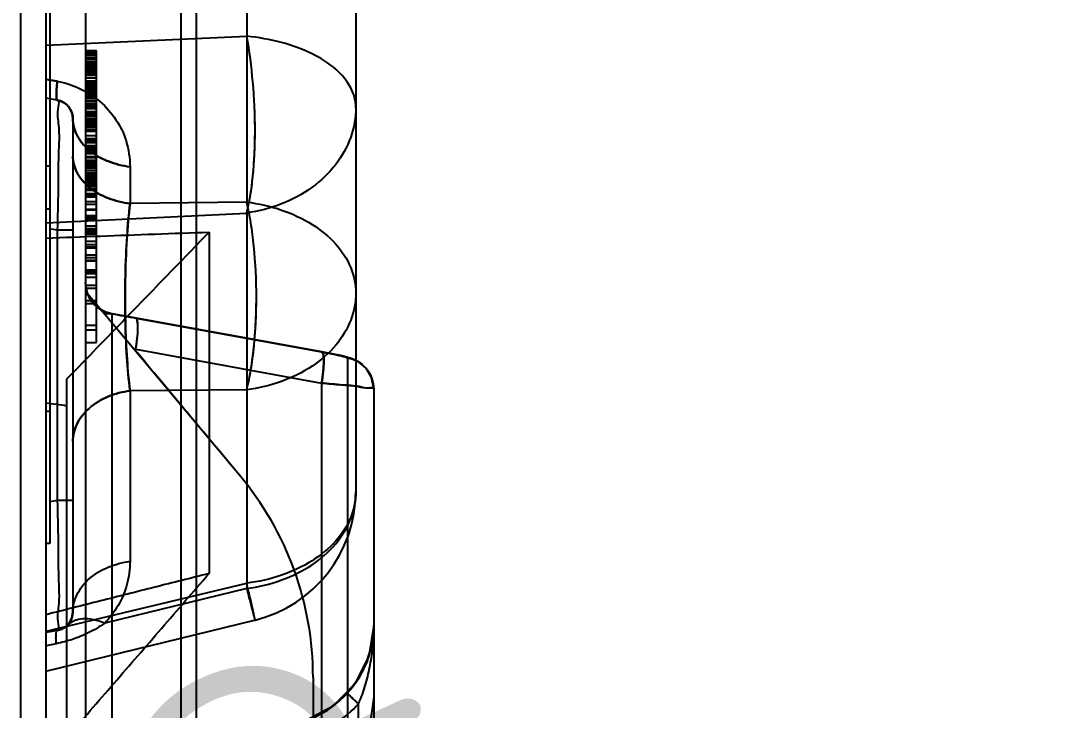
# Model space of a CAD drawing. Header units: millimetres. Extents: x 2588 to 3182, y 1243 to 1719.
# Drawn here: x 3063.8 to 3097.02, y 1567.45 to 1589.36 of the extents above; entities that cross this region are included whole.
import ezdxf

# ---------------------------------------------------------------- set-up
doc = ezdxf.new("R2010")
doc.units = ezdxf.units.MM
doc.styles.get("Standard").update_dxf_attribs({"font": 'arial.ttf'})
doc.dimstyles.get("Standard").update_dxf_attribs({"dimtxt": 0.18, "dimasz": 0.18, "dimexe": 0.18, "dimexo": 0.0625, "dimgap": 0.09, "dimtad": 0, "dimtih": 1, "dimtoh": 1, "dimzin": 0, "dimdsep": 46, "dimtxsty": 'Standard', "dimcen": 0.09, "dimadec": 0, "dimazin": 0, "dimtfac": 1, "dimtofl": 0, "dimtmove": 0, "dimatfit": 3, "dimfxl": 0, "dimtolj": 1, "dimtzin": 0, "dimarcsym": 0})

# ---------------------------------------------------------------- blocks, each defined once
blk = doc.blocks.new('*D48')
at = {"color": 4, "lineweight": -2, "transparency": 16777216}
for p, q in [((3063.796, 1492.05), (3063.796, 1666.695)), ((3071.796, 1666.695), (3087.793, 1666.695)), ((3133.795, 1666.695), (3114.696, 1666.695)), ((3141.795, 1501.767), (3141.795, 1666.695))]:
    blk.add_line(p, q, dxfattribs=at)
at = {"color": 4, "transparency": 16777216}
for points in [[(3071.796, 1668.028), (3071.796, 1665.362), (3063.796, 1666.695)], [(3133.795, 1668.028), (3133.795, 1665.362), (3141.795, 1666.695)]]:
    blk.add_solid(points, dxfattribs=at)
at = {"layer": 'Defpoints', "color": 0, "transparency": 16777216}
for p in [(3063.796, 1666.695), (3141.795, 1501.767), (3063.796, 1492.05)]:
    blk.add_point(p, dxfattribs=at)
at = {"color": 6, "transparency": 16777216, "insert": (3101.245, 1666.695), "char_height": 8, "attachment_point": 5}
blk.add_mtext('\\A1;78.00', dxfattribs=at)
blk = doc.blocks.new('*D50')
at = {"color": 4, "lineweight": -2, "transparency": 16777216}
blk.add_line((3095.031, 1556.133), (3102.537, 1553.364), dxfattribs=at)
at = {"color": 4, "transparency": 16777216}
blk.add_solid([(3102.998, 1554.615), (3102.075, 1552.113), (3110.042, 1550.596)], dxfattribs=at)
at = {"layer": 'Defpoints', "color": 0, "transparency": 16777216}
for p in [(3110.042, 1550.596), (3117.548, 1547.827)]:
    blk.add_point(p, dxfattribs=at)
at = {"color": 6, "transparency": 16777216, "insert": (3081.213, 1561.23), "char_height": 8, "attachment_point": 5, "rotation": 339.7526}
blk.add_mtext('\\A1;∅8.00', dxfattribs=at)

msp = doc.modelspace()

# ---------------------------------------------------------------- linework, layer by layer
at = {"color": 6, "linetype": 'Continuous'}
for p, q in [((3064.6, 1329.21), (3064.6, 1649.21)), ((3070.979, 1597.839), (3070.979, 1583.599)), ((3068.893, 1520.113), (3068.893, 1596.347)), ((3069.367, 1595.848), (3069.367, 1520.241)), ((3064.72, 1595.374), (3064.72, 1572.741)), ((3065.855, 1594.741), (3065.855, 1415.981)), ((3074.45, 1594.482), (3074.45, 1574.39)), ((3064.6, 1588.585), (3070.979, 1588.87)), ((3065.855, 1588.412), (3066.205, 1588.412)), ((3065.855, 1588.387), (3066.205, 1588.387)), ((3065.855, 1588.36), (3066.205, 1588.36)), ((3065.855, 1588.305), (3066.205, 1588.305)), ((3065.855, 1588.275), (3066.205, 1588.275)), ((3066.205, 1579.135), (3066.205, 1588.412)), ((3065.855, 1588.203), (3066.205, 1588.203)), ((3065.855, 1588.181), (3066.205, 1588.181)), ((3066.205, 1588.154), (3065.855, 1588.154)), ((3065.855, 1588.133), (3066.205, 1588.133)), ((3065.855, 1588.062), (3066.205, 1588.062)), ((3065.855, 1588.023), (3066.205, 1588.023)), ((3065.855, 1587.957), (3066.205, 1587.957)), ((3065.855, 1587.93), (3066.205, 1587.93)), ((3065.855, 1587.902), (3066.205, 1587.902)), ((3065.855, 1587.884), (3066.205, 1587.884)), ((3066.205, 1587.851), (3065.855, 1587.851)), ((3065.855, 1587.821), (3066.205, 1587.821)), ((3065.855, 1587.779), (3066.205, 1587.779)), ((3065.855, 1587.759), (3066.205, 1587.759)), ((3065.855, 1587.737), (3066.205, 1587.737)), ((3065.855, 1587.719), (3066.205, 1587.719)), ((3065.855, 1587.684), (3066.205, 1587.684)), ((3065.855, 1587.666), (3066.205, 1587.666)), ((3065.855, 1587.639), (3066.205, 1587.639)), ((3065.855, 1587.562), (3066.205, 1587.562)), ((3064.954, 1587.437), (3064.6, 1587.499)), ((3064.6, 1587.499), (3064.954, 1587.437)), ((3066.205, 1587.536), (3065.855, 1587.536)), ((3065.855, 1587.454), (3066.205, 1587.454)), ((3066.205, 1587.417), (3065.855, 1587.417)), ((3065.855, 1587.379), (3066.205, 1587.379)), ((3065.855, 1587.342), (3066.205, 1587.342)), ((3065.855, 1587.316), (3066.205, 1587.316)), ((3066.205, 1587.288), (3065.855, 1587.288)), ((3066.205, 1587.269), (3065.855, 1587.269)), ((3065.855, 1587.243), (3066.205, 1587.243)), ((3064.954, 1586.84), (3064.6, 1586.902)), ((3065.855, 1587.198), (3066.205, 1587.198)), ((3065.855, 1587.149), (3066.205, 1587.149)), ((3066.205, 1587.078), (3065.855, 1587.078)), ((3065.855, 1587.043), (3066.205, 1587.043)), ((3066.205, 1587.014), (3065.855, 1587.014)), ((3065.855, 1586.99), (3066.205, 1586.99)), ((3065.855, 1586.944), (3066.205, 1586.944)), ((3065.855, 1586.904), (3066.205, 1586.904)), ((3065.855, 1586.824), (3066.205, 1586.824)), ((3065.855, 1586.792), (3066.205, 1586.792)), ((3065.855, 1586.717), (3066.205, 1586.717)), ((3065.855, 1586.697), (3066.205, 1586.697)), ((3065.855, 1586.644), (3066.205, 1586.644)), ((3065.855, 1586.595), (3066.205, 1586.595)), ((3065.855, 1586.572), (3066.205, 1586.572)), ((3065.45, 1586.249), (3065.45, 1570.568)), ((3065.855, 1586.481), (3066.205, 1586.481)), ((3065.855, 1586.437), (3066.205, 1586.437)), ((3065.855, 1586.419), (3066.205, 1586.419)), ((3065.855, 1586.391), (3066.205, 1586.391)), ((3065.855, 1586.339), (3066.205, 1586.339)), ((3065.855, 1586.271), (3066.205, 1586.271)), ((3065.855, 1586.225), (3066.205, 1586.225)), ((3065.855, 1586.155), (3066.205, 1586.155)), ((3065.855, 1586.127), (3066.205, 1586.127)), ((3065.855, 1586.105), (3066.205, 1586.105)), ((3065.855, 1586.084), (3066.205, 1586.084)), ((3065.855, 1586.039), (3066.205, 1586.039)), ((3065.855, 1586.014), (3066.205, 1586.014)), ((3066.205, 1585.984), (3065.855, 1585.984)), ((3065.855, 1585.913), (3066.205, 1585.913)), ((3065.855, 1585.879), (3066.205, 1585.879)), ((3065.855, 1585.854), (3066.205, 1585.854)), ((3065.855, 1585.713), (3066.205, 1585.713)), ((3065.855, 1585.624), (3066.205, 1585.624)), ((3065.855, 1585.569), (3066.205, 1585.569)), ((3065.855, 1585.549), (3066.205, 1585.549)), ((3065.855, 1585.529), (3066.205, 1585.529)), ((3065.855, 1585.502), (3066.205, 1585.502)), ((3066.205, 1585.484), (3065.855, 1585.484)), ((3066.205, 1585.382), (3065.855, 1585.382)), ((3065.855, 1585.352), (3066.205, 1585.352)), ((3065.855, 1585.314), (3066.205, 1585.314)), ((3065.855, 1585.274), (3066.205, 1585.274)), ((3065.855, 1585.23), (3066.205, 1585.23)), ((3065.855, 1585.179), (3066.205, 1585.179)), ((3065.855, 1585.143), (3066.205, 1585.143)), ((3065.855, 1585.048), (3066.205, 1585.048)), ((3065.855, 1585.013), (3066.205, 1585.013)), ((3065.855, 1584.928), (3066.205, 1584.928)), ((3065.855, 1584.911), (3066.205, 1584.911)), ((3064.72, 1584.741), (3064.6, 1584.741)), ((3066.205, 1584.882), (3065.855, 1584.882)), ((3065.855, 1584.851), (3066.205, 1584.851)), ((3066.205, 1584.782), (3065.855, 1584.782)), ((3065.855, 1584.767), (3066.205, 1584.767)), ((3066.205, 1584.731), (3065.855, 1584.731)), ((3065.855, 1584.716), (3066.205, 1584.716)), ((3065.855, 1584.683), (3066.205, 1584.683)), ((3065.855, 1584.614), (3066.205, 1584.614)), ((3067.268, 1584.72), (3067.268, 1583.552)), ((3065.855, 1584.534), (3066.205, 1584.534)), ((3065.855, 1584.501), (3066.205, 1584.501)), ((3065.855, 1584.483), (3066.205, 1584.483)), ((3065.855, 1584.45), (3066.205, 1584.45)), ((3066.205, 1584.42), (3065.855, 1584.42)), ((3065.855, 1584.399), (3066.205, 1584.399)), ((3066.205, 1584.366), (3065.855, 1584.366)), ((3065.855, 1584.324), (3066.205, 1584.324)), ((3065.855, 1584.307), (3066.205, 1584.307)), ((3065.855, 1584.29), (3066.205, 1584.29)), ((3065.855, 1584.259), (3066.205, 1584.259)), ((3065.855, 1584.233), (3066.205, 1584.233)), ((3065.855, 1584.211), (3066.205, 1584.211)), ((3065.855, 1584.189), (3066.205, 1584.189)), ((3065.855, 1584.145), (3066.205, 1584.145)), ((3065.855, 1584.109), (3066.205, 1584.109)), ((3065.855, 1584.03), (3066.205, 1584.03)), ((3066.205, 1584.008), (3065.855, 1584.008)), ((3065.855, 1583.975), (3066.205, 1583.975)), ((3065.855, 1583.872), (3066.205, 1583.872)), ((3065.855, 1583.834), (3066.205, 1583.834)), ((3065.855, 1583.791), (3066.205, 1583.791)), ((3065.855, 1583.763), (3066.205, 1583.763)), ((3065.855, 1583.619), (3066.205, 1583.619)), ((3070.979, 1583.599), (3067.268, 1583.552)), ((3064.72, 1583.374), (3064.6, 1583.374)), ((3064.6, 1582.943), (3070.979, 1583.25)), ((3065.855, 1583.536), (3066.205, 1583.536)), ((3065.855, 1583.374), (3066.205, 1583.374)), ((3065.855, 1583.347), (3066.205, 1583.347)), ((3070.979, 1583.25), (3070.979, 1571.316)), ((3065.855, 1583.167), (3066.205, 1583.167)), ((3065.855, 1583.105), (3066.205, 1583.105)), ((3066.205, 1583.089), (3065.855, 1583.089)), ((3065.855, 1583.034), (3066.205, 1583.034)), ((3064.954, 1582.703), (3064.72, 1582.745)), ((3064.954, 1582.703), (3064.954, 1574.114)), ((3065.45, 1582.703), (3064.954, 1582.703)), ((3066.205, 1582.83), (3065.855, 1582.83)), ((3065.855, 1582.762), (3066.205, 1582.762)), ((3066.205, 1582.69), (3065.855, 1582.69)), ((3065.855, 1582.64), (3066.205, 1582.64)), ((3065.855, 1582.612), (3066.205, 1582.612)), ((3065.855, 1582.587), (3066.205, 1582.587)), ((3069.784, 1582.644), (3069.784, 1571.789)), ((3065.855, 1582.515), (3066.205, 1582.515)), ((3065.855, 1582.352), (3066.205, 1582.352)), ((3065.855, 1582.251), (3066.205, 1582.251)), ((3065.855, 1582.176), (3066.205, 1582.176)), ((3065.855, 1582.147), (3066.205, 1582.147)), ((3066.205, 1581.91), (3065.855, 1581.91)), ((3065.855, 1581.833), (3066.205, 1581.833)), ((3065.855, 1581.756), (3066.205, 1581.756)), ((3066.205, 1581.721), (3065.855, 1581.721)), ((3065.855, 1581.446), (3066.205, 1581.446)), ((3065.855, 1581.41), (3066.205, 1581.41)), ((3065.855, 1581.347), (3066.205, 1581.347)), ((3066.205, 1581.322), (3065.855, 1581.322)), ((3066.205, 1581.204), (3065.855, 1581.204)), ((3065.855, 1580.953), (3066.205, 1580.953)), ((3065.855, 1580.861), (3066.205, 1580.861)), ((3070.751, 1574.917), (3065.863, 1580.742)), ((3065.855, 1580.466), (3066.205, 1580.466)), ((3065.855, 1580.374), (3066.205, 1580.374)), ((3066.5, 1580.102), (3066.33, 1580.186)), ((3066.685, 1580.05), (3066.5, 1580.102)), ((3066.685, 1580.05), (3066.685, 1439.898)), ((3067.448, 1579.909), (3073.36, 1578.835)), ((3066.205, 1579.672), (3065.855, 1579.672)), ((3065.855, 1579.539), (3066.205, 1579.539)), ((3065.855, 1579.135), (3066.205, 1579.135)), ((3067.448, 1578.92), (3073.36, 1577.846)), ((3073.698, 1578.771), (3073.366, 1578.834)), ((3074.19, 1578.646), (3074.19, 1498.3)), ((3065.25, 1577.965), (3065.25, 1565.772)), ((3070.979, 1577.629), (3067.268, 1577.598)), ((3067.268, 1577.598), (3067.268, 1572.178)), ((3073.36, 1577.846), (3073.36, 1553.83)), ((3075.021, 1577.657), (3075.021, 1440.874)), ((3064.72, 1576.941), (3064.6, 1576.941)), ((3064.954, 1574.114), (3064.72, 1574.072)), ((3065.45, 1574.114), (3064.954, 1574.114)), ((3064.72, 1572.741), (3064.6, 1572.741)), ((3064.6, 1569.953), (3070.979, 1571.483)), ((3070.979, 1571.316), (3066.463, 1570.213)), ((3064.589, 1568.684), (3071.233, 1570.307)), ((3064.954, 1569.977), (3064.6, 1569.915)), ((3064.919, 1569.558), (3064.6, 1569.494)), ((3073.091, 1568.489), (3073.091, 1553.851)), ((3074.536, 1553.696), (3074.536, 1567.648))]:
    msp.add_line(p, q, dxfattribs=at)
for points in [[(3065.345, 1586.588), (3065.232, 1586.711), (3065.098, 1586.795), (3064.954, 1586.84)], [(3064.954, 1586.84), (3065.064, 1586.809), (3065.156, 1586.764), (3065.222, 1586.719), (3065.273, 1586.674)], [(3064.954, 1586.84), (3065.073, 1586.805), (3065.162, 1586.761), (3065.226, 1586.716), (3065.276, 1586.671), (3065.316, 1586.627), (3065.347, 1586.584), (3065.373, 1586.544), (3065.394, 1586.503), (3065.411, 1586.462)], [(3065.314, 1586.629), (3065.346, 1586.586), (3065.372, 1586.545), (3065.393, 1586.505), (3065.41, 1586.464), (3065.425, 1586.422), (3065.436, 1586.38), (3065.444, 1586.337)], [(3065.45, 1586.249), (3065.422, 1586.43), (3065.345, 1586.588)], [(3065.444, 1586.336), (3065.448, 1586.293), (3065.45, 1586.249)], [(3065.927, 1580.666), (3065.873, 1580.85), (3065.855, 1581.04)], [(3065.854, 1580.835), (3065.856, 1580.791), (3065.861, 1580.745)], [(3065.855, 1580.808), (3065.86, 1580.753), (3065.868, 1580.694), (3065.881, 1580.633)], [(3073.366, 1578.835), (3067.06, 1579.98), (3066.698, 1580.048)], [(3075.02, 1577.657), (3074.953, 1578.02), (3074.778, 1578.313), (3074.549, 1578.512), (3074.332, 1578.618), (3074.162, 1578.669), (3073.963, 1578.716), (3073.696, 1578.772)], [(3064.954, 1569.977), (3065.094, 1570.02), (3065.227, 1570.102), (3065.341, 1570.224), (3065.421, 1570.383), (3065.45, 1570.568)], [(3065.415, 1570.37), (3065.358, 1570.252), (3065.287, 1570.157)], [(3065.45, 1570.568), (3065.442, 1570.471), (3065.414, 1570.368)], [(3065.277, 1570.147), (3065.237, 1570.11), (3065.188, 1570.073), (3065.129, 1570.037), (3065.052, 1570.003), (3064.954, 1569.977)], [(3075.02, 1570.152), (3074.868, 1569.174), (3074.423, 1568.285), (3073.73, 1567.577), (3072.852, 1567.111)], [(3075.021, 1570.153), (3074.954, 1569.503), (3074.773, 1568.914), (3074.51, 1568.413), (3074.182, 1567.986)], [(3075.021, 1570.152), (3074.978, 1569.629), (3074.858, 1569.143), (3074.677, 1568.706), (3074.45, 1568.323), (3074.182, 1567.986)], [(3075.021, 1570.152), (3074.962, 1569.544), (3074.797, 1568.974), (3074.533, 1568.45), (3074.182, 1567.986)], [(3074.182, 1567.986), (3073.574, 1567.466), (3072.852, 1567.111)], [(3075.021, 1567.869), (3074.908, 1567.029), (3074.579, 1566.244), (3074.057, 1565.575), (3073.378, 1565.066)]]:
    msp.add_lwpolyline(points, dxfattribs=at)
for centre, radius, start, end in [((3064.85, 1586.249), 0.6, 0, 80), ((3066.86, 1581.034), 1.005, 180.0519, 259.9392), ((3066.841, 1580.833), 0.986, 180.0015, 185.0001), ((3082.871, 1665.366), 86.837, 259.25802, 259.76972), ((3082.807, 1665.022), 86.488, 259.25701, 259.77077), ((3063.091, 1568.489), 10, 0, 40), ((3070.25, 1574.39), 4.2, 283.6954, 0), ((3064.85, 1570.568), 0.6, 280, 0), ((3071.805, 1570.152), 3.216, 289.0001, 0), ((3071.787, 1570.152), 3.719, 289.0009, 317.6588)]:
    msp.add_arc(centre, radius, start, end, dxfattribs=at)
msp.add_ellipse((2892.44, 1514.325), major_axis=(631.454, -68.785), ratio=0.132273, start_param=1.308026, end_param=1.309096, dxfattribs=at)
for points, knots in [([(3070.979, 1583.25), (3071.026, 1583.424), (3071.104, 1583.809), (3071.216, 1584.68), (3071.267, 1585.898), (3071.198, 1587.391), (3071.071, 1588.391), (3070.979, 1588.87)], [0, 0, 0, 0, 0.095844, 0.207934, 0.465723, 0.741634, 1, 1, 1, 1]), ([(3074.45, 1586.598), (3074.45, 1586.817), (3074.318, 1587.291), (3073.801, 1587.884), (3073.034, 1588.364), (3072.068, 1588.709), (3071.354, 1588.833), (3070.979, 1588.869)], [0, 0, 0, 0, 0.146738, 0.315564, 0.516374, 0.747471, 1, 1, 1, 1]), ([(3064.954, 1586.84), (3064.949, 1586.841), (3064.938, 1586.856), (3064.932, 1586.887), (3064.926, 1586.937), (3064.925, 1587.005), (3064.927, 1587.091), (3064.935, 1587.237), (3064.946, 1587.354), (3064.954, 1587.437)], [0, 0, 0, 0, 0.027844, 0.080176, 0.162471, 0.275346, 0.41794, 0.588364, 1, 1, 1, 1]), ([(3064.954, 1587.437), (3064.946, 1587.355), (3064.935, 1587.238), (3064.927, 1587.092), (3064.925, 1587.006), (3064.926, 1586.937), (3064.932, 1586.887), (3064.938, 1586.856), (3064.949, 1586.841), (3064.954, 1586.84)], [0, 0, 0, 0, 0.410446, 0.58133, 0.724293, 0.837433, 0.91988, 0.972171, 1, 1, 1, 1]), ([(3064.954, 1587.437), (3065.199, 1587.394), (3065.685, 1587.238), (3066.336, 1586.823), (3066.843, 1586.242), (3067.194, 1585.529), (3067.26, 1584.998), (3067.268, 1584.72)], [0, 0, 0, 0, 0.192758, 0.391632, 0.591899, 0.784126, 1, 1, 1, 1]), ([(3064.954, 1586.84), (3065.023, 1586.827), (3064.92, 1586.429), (3065.037, 1585.973), (3064.978, 1585.024), (3064.986, 1583.935), (3064.963, 1583.126), (3064.954, 1582.703)], [0, 0, 0, 0, 0.050851, 0.193171, 0.417804, 0.693652, 1, 1, 1, 1]), ([(3070.979, 1583.25), (3071.038, 1583.47), (3071.13, 1583.963), (3071.247, 1585.079), (3071.255, 1585.976), (3071.229, 1586.598)], [0, 0, 0, 0, 0.203007, 0.445514, 1, 1, 1, 1]), ([(3074.45, 1586.598), (3074.45, 1586.281), (3074.335, 1585.63), (3073.84, 1584.749), (3073.072, 1584.02), (3072.094, 1583.495), (3071.359, 1583.304), (3070.979, 1583.25)], [0, 0, 0, 0, 0.181654, 0.370093, 0.569514, 0.78042, 1, 1, 1, 1]), ([(3065.45, 1586.249), (3065.45, 1586.072), (3065.522, 1585.792), (3065.734, 1585.469), (3065.964, 1585.238), (3066.248, 1585.042), (3066.677, 1584.836), (3067.031, 1584.75), (3067.268, 1584.72)], [0, 0, 0, 0, 0.205422, 0.321856, 0.447808, 0.582002, 0.721582, 1, 1, 1, 1]), ([(3067.268, 1584.72), (3067.031, 1584.75), (3066.678, 1584.836), (3066.249, 1585.041), (3065.965, 1585.238), (3065.734, 1585.469), (3065.522, 1585.792), (3065.45, 1586.072), (3065.45, 1586.249)], [0, 0, 0, 0, 0.277509, 0.417362, 0.551827, 0.678025, 0.794672, 1, 1, 1, 1]), ([(3067.268, 1583.552), (3067.031, 1583.581), (3066.567, 1583.693), (3065.964, 1584.026), (3065.55, 1584.501), (3065.45, 1584.886), (3065.45, 1585.06)], [0, 0, 0, 0, 0.279839, 0.554059, 0.795268, 1, 1, 1, 1]), ([(3065.45, 1585.06), (3065.45, 1584.886), (3065.55, 1584.501), (3065.964, 1584.026), (3066.567, 1583.693), (3067.031, 1583.581), (3067.268, 1583.552)], [0, 0, 0, 0, 0.204731, 0.445938, 0.720156, 1, 1, 1, 1]), ([(3070.979, 1577.629), (3071.032, 1577.834), (3071.122, 1578.28), (3071.251, 1579.262), (3071.313, 1580.583), (3071.249, 1581.911), (3071.121, 1582.918), (3071.032, 1583.382), (3070.979, 1583.599)], [0, 0, 0, 0, 0.105963, 0.226651, 0.493834, 0.764296, 0.88887, 1, 1, 1, 1]), ([(3070.979, 1583.599), (3071.356, 1583.552), (3072.082, 1583.39), (3073.056, 1582.941), (3073.826, 1582.317), (3074.33, 1581.554), (3074.45, 1580.978), (3074.45, 1580.702)], [0, 0, 0, 0, 0.232524, 0.4511, 0.650685, 0.831399, 1, 1, 1, 1]), ([(3067.268, 1577.598), (3067.222, 1577.955), (3067.156, 1578.736), (3067.106, 1579.961), (3067.11, 1581.24), (3067.162, 1582.444), (3067.226, 1583.205), (3067.268, 1583.552)], [0, 0, 0, 0, 0.180918, 0.394089, 0.616451, 0.824133, 1, 1, 1, 1]), ([(3067.268, 1583.552), (3067.223, 1583.176), (3067.157, 1582.366), (3067.106, 1581.113), (3067.109, 1579.835), (3067.161, 1578.659), (3067.225, 1577.927), (3067.268, 1577.598)], [0, 0, 0, 0, 0.190473, 0.408456, 0.630486, 0.833137, 1, 1, 1, 1]), ([(3064.6, 1582.456), (3065.176, 1582.477), (3066.329, 1582.519), (3068.058, 1582.582), (3069.21, 1582.623), (3069.786, 1582.644)], [0, 0, 0, 0, 0.333468, 0.666802, 1, 1, 1, 1]), ([(3069.786, 1582.644), (3069.282, 1582.124), (3068.273, 1581.085), (3066.761, 1579.525), (3065.754, 1578.485), (3065.25, 1577.965)], [0, 0, 0, 0, 0.333323, 0.666657, 1, 1, 1, 1]), ([(3066.34, 1580.173), (3066.278, 1580.211), (3066.16, 1580.301), (3066.017, 1580.471), (3065.949, 1580.603), (3065.923, 1580.671)], [0, 0, 0, 0, 0.333318, 0.666682, 1, 1, 1, 1]), ([(3074.45, 1580.702), (3074.45, 1580.411), (3074.332, 1579.805), (3073.832, 1578.996), (3073.062, 1578.33), (3072.086, 1577.851), (3071.357, 1577.678), (3070.979, 1577.628)], [0, 0, 0, 0, 0.173989, 0.357838, 0.5573, 0.772724, 1, 1, 1, 1]), ([(3070.979, 1577.629), (3071.034, 1577.843), (3071.127, 1578.307), (3071.257, 1579.331), (3071.291, 1580.144), (3071.287, 1580.702)], [0, 0, 0, 0, 0.214123, 0.458626, 1, 1, 1, 1]), ([(3066.685, 1580.05), (3066.66, 1580.056), (3066.608, 1580.062), (3066.527, 1580.059), (3066.472, 1580.054), (3066.444, 1580.05)], [0, 0, 0, 0, 0.316553, 0.647633, 1, 1, 1, 1]), ([(3066.444, 1580.049), (3066.473, 1580.053), (3066.528, 1580.059), (3066.609, 1580.061), (3066.661, 1580.056), (3066.685, 1580.05)], [0, 0, 0, 0, 0.356736, 0.691736, 1, 1, 1, 1]), ([(3067.438, 1578.865), (3067.461, 1578.99), (3067.496, 1579.232), (3067.525, 1579.552), (3067.515, 1579.773), (3067.487, 1579.879), (3067.46, 1579.908), (3067.448, 1579.909)], [0, 0, 0, 0, 0.356545, 0.686219, 0.904745, 0.96589, 1, 1, 1, 1]), ([(3067.448, 1578.92), (3067.468, 1579.035), (3067.502, 1579.256), (3067.521, 1579.571), (3067.522, 1579.762), (3067.483, 1579.908), (3067.448, 1579.909)], [0, 0, 0, 0, 0.348011, 0.672465, 0.896508, 1, 1, 1, 1]), ([(3073.36, 1578.835), (3073.393, 1578.836), (3073.436, 1578.695), (3073.433, 1578.511), (3073.416, 1578.194), (3073.381, 1577.969), (3073.36, 1577.846)], [0, 0, 0, 0, 0.099531, 0.313638, 0.628011, 1, 1, 1, 1]), ([(3073.36, 1577.846), (3073.381, 1577.967), (3073.407, 1578.149), (3073.428, 1578.383), (3073.434, 1578.536), (3073.43, 1578.661), (3073.418, 1578.744), (3073.402, 1578.792), (3073.389, 1578.82), (3073.371, 1578.835), (3073.36, 1578.835)], [0, 0, 0, 0, 0.365105, 0.540341, 0.694463, 0.817583, 0.907848, 0.940968, 0.966549, 1, 1, 1, 1]), ([(3073.36, 1578.835), (3073.451, 1578.818), (3073.608, 1578.788), (3073.818, 1578.747), (3073.979, 1578.71), (3074.089, 1578.686), (3074.155, 1578.663), (3074.18, 1578.652), (3074.19, 1578.646)], [0, 0, 0, 0, 0.325581, 0.562428, 0.754304, 0.904751, 0.958385, 1, 1, 1, 1]), ([(3074.19, 1578.646), (3074.18, 1578.658), (3074.129, 1578.672), (3074.037, 1578.699), (3073.892, 1578.73), (3073.726, 1578.765), (3073.543, 1578.8), (3073.424, 1578.823), (3073.36, 1578.835)], [0, 0, 0, 0, 0.055133, 0.172639, 0.345852, 0.573051, 0.769515, 1, 1, 1, 1]), ([(3074.19, 1578.646), (3074.412, 1578.607), (3074.745, 1578.419), (3074.974, 1578.01), (3075.02, 1577.773), (3075.02, 1577.657)], [0, 0, 0, 0, 0.48835, 0.748762, 1, 1, 1, 1]), ([(3075.02, 1577.657), (3075.02, 1577.773), (3074.974, 1578.01), (3074.745, 1578.419), (3074.412, 1578.607), (3074.19, 1578.646)], [0, 0, 0, 0, 0.251238, 0.51165, 1, 1, 1, 1]), ([(3065.45, 1575.988), (3065.45, 1576.173), (3065.547, 1576.577), (3065.958, 1577.087), (3066.562, 1577.446), (3067.03, 1577.567), (3067.268, 1577.598)], [0, 0, 0, 0, 0.211682, 0.455723, 0.726876, 1, 1, 1, 1]), ([(3067.268, 1577.598), (3067.03, 1577.567), (3066.562, 1577.446), (3065.958, 1577.087), (3065.547, 1576.577), (3065.45, 1576.173), (3065.45, 1575.988)], [0, 0, 0, 0, 0.273129, 0.54428, 0.788319, 1, 1, 1, 1]), ([(3075.021, 1577.657), (3075.021, 1577.702), (3074.773, 1577.665), (3074.524, 1577.758), (3073.971, 1577.779), (3073.585, 1577.825), (3073.36, 1577.846)], [0, 0, 0, 0, 0.079283, 0.281725, 0.593073, 1, 1, 1, 1]), ([(3073.36, 1577.846), (3073.566, 1577.826), (3073.94, 1577.783), (3074.491, 1577.762), (3074.752, 1577.664), (3075.021, 1577.704), (3075.021, 1577.657)], [0, 0, 0, 0, 0.372258, 0.694513, 0.916231, 1, 1, 1, 1]), ([(3074.45, 1574.39), (3074.45, 1574.114), (3074.33, 1573.536), (3073.826, 1572.77), (3073.056, 1572.143), (3072.082, 1571.692), (3071.356, 1571.53), (3070.979, 1571.483)], [0, 0, 0, 0, 0.168925, 0.349825, 0.549401, 0.767788, 1, 1, 1, 1]), ([(3070.979, 1571.316), (3071.357, 1571.366), (3072.086, 1571.538), (3073.062, 1572.018), (3073.832, 1572.683), (3074.332, 1573.493), (3074.45, 1574.098), (3074.45, 1574.39)], [0, 0, 0, 0, 0.227276, 0.4427, 0.642162, 0.826011, 1, 1, 1, 1]), ([(3064.954, 1574.114), (3064.963, 1573.683), (3064.987, 1572.862), (3064.978, 1571.766), (3065.036, 1570.822), (3064.922, 1570.375), (3065.02, 1569.989), (3064.954, 1569.977)], [0, 0, 0, 0, 0.31249, 0.590142, 0.812568, 0.951141, 1, 1, 1, 1]), ([(3065.45, 1570.568), (3065.45, 1570.755), (3065.555, 1571.155), (3065.954, 1571.669), (3066.563, 1572.019), (3067.029, 1572.147), (3067.268, 1572.178)], [0, 0, 0, 0, 0.213024, 0.454941, 0.724451, 1, 1, 1, 1]), ([(3067.268, 1572.178), (3067.265, 1571.93), (3067.203, 1571.436), (3066.918, 1570.763), (3066.627, 1570.379), (3066.463, 1570.214)], [0, 0, 0, 0, 0.343417, 0.678104, 1, 1, 1, 1]), ([(3069.783, 1571.789), (3069.207, 1571.644), (3068.056, 1571.354), (3066.328, 1570.918), (3065.176, 1570.627), (3064.6, 1570.481)], [0, 0, 0, 0, 0.333174, 0.666508, 1, 1, 1, 1]), ([(3065.25, 1566.561), (3065.753, 1567.142), (3066.761, 1568.304), (3068.272, 1570.046), (3069.279, 1571.208), (3069.783, 1571.789)], [0, 0, 0, 0, 0.333335, 0.666669, 1, 1, 1, 1]), ([(3071.244, 1570.309), (3071.246, 1570.31), (3071.243, 1570.32), (3071.243, 1570.332), (3071.237, 1570.359), (3071.23, 1570.392), (3071.221, 1570.436), (3071.204, 1570.513), (3071.178, 1570.631), (3071.14, 1570.798), (3071.093, 1570.998), (3071.039, 1571.231), (3071, 1571.396), (3070.979, 1571.483)], [0, 0, 0, 0, 0.004435, 0.017218, 0.038285, 0.067499, 0.104716, 0.149788, 0.262909, 0.405678, 0.576908, 0.775412, 1, 1, 1, 1]), ([(3070.979, 1571.316), (3070.998, 1571.24), (3071.034, 1571.097), (3071.086, 1570.897), (3071.13, 1570.724), (3071.167, 1570.581), (3071.194, 1570.48), (3071.212, 1570.415), (3071.222, 1570.378), (3071.23, 1570.35), (3071.236, 1570.327), (3071.241, 1570.318), (3071.243, 1570.309), (3071.244, 1570.309)], [0, 0, 0, 0, 0.225957, 0.425098, 0.596405, 0.738858, 0.851441, 0.896213, 0.933138, 0.96209, 0.982946, 0.995593, 1, 1, 1, 1]), ([(3066.463, 1570.214), (3066.346, 1570.26), (3066.118, 1570.329), (3065.783, 1570.363), (3065.493, 1570.306), (3065.336, 1570.207), (3065.277, 1570.147)], [0, 0, 0, 0, 0.301501, 0.569398, 0.798681, 1, 1, 1, 1]), ([(3064.919, 1569.558), (3064.916, 1569.616), (3064.911, 1569.717), (3064.915, 1569.85), (3064.923, 1569.927), (3064.941, 1569.975), (3064.954, 1569.977)], [0, 0, 0, 0, 0.40709, 0.711877, 0.908255, 1, 1, 1, 1]), ([(3066.463, 1570.214), (3066.305, 1570.098), (3065.973, 1569.902), (3065.452, 1569.687), (3065.096, 1569.593), (3064.919, 1569.558)], [0, 0, 0, 0, 0.348466, 0.680028, 1, 1, 1, 1]), ([(3074.536, 1567.648), (3074.561, 1567.702), (3074.622, 1567.846), (3074.71, 1568.086), (3074.796, 1568.369), (3074.867, 1568.66), (3074.924, 1568.956), (3074.968, 1569.254), (3074.998, 1569.552), (3075.017, 1569.852), (3075.021, 1570.052), (3075.021, 1570.152)], [0, 0, 0, 0, 0.070277, 0.182576, 0.297927, 0.415235, 0.532831, 0.649703, 0.766222, 0.88285, 1, 1, 1, 1]), ([(3074.182, 1567.986), (3074.181, 1567.986), (3074.184, 1567.983), (3074.186, 1567.979), (3074.193, 1567.971), (3074.203, 1567.96), (3074.218, 1567.945), (3074.237, 1567.926), (3074.26, 1567.905), (3074.284, 1567.881), (3074.312, 1567.855), (3074.355, 1567.814), (3074.418, 1567.755), (3074.483, 1567.696), (3074.523, 1567.659), (3074.536, 1567.648)], [0, 0, 0, 0, 0.004556, 0.016704, 0.036273, 0.062705, 0.108806, 0.164681, 0.22817, 0.297253, 0.373782, 0.460886, 0.664819, 0.899913, 1, 1, 1, 1]), ([(3074.182, 1567.986), (3074.181, 1567.986), (3074.184, 1567.983), (3074.188, 1567.976), (3074.201, 1567.963), (3074.217, 1567.946), (3074.236, 1567.928), (3074.258, 1567.906), (3074.282, 1567.883), (3074.31, 1567.857), (3074.353, 1567.816), (3074.415, 1567.758), (3074.481, 1567.698), (3074.522, 1567.66), (3074.536, 1567.648)], [0, 0, 0, 0, 0.004421, 0.01618, 0.060713, 0.106, 0.16105, 0.223738, 0.292069, 0.367854, 0.454173, 0.65647, 0.890023, 1, 1, 1, 1])]:
    msp.add_open_spline(points, degree=3, knots=knots, dxfattribs=at)
msp.add_open_spline([(3070.751, 1574.917), (3070.193, 1575.582), (3069.081, 1576.916), (3067.969, 1578.25), (3067.41, 1578.915)], degree=3, dxfattribs=at)

# ---------------------------------------------------------------- dimensions: what is measured, and where the dimension line sits
dim = msp.add_linear_dim(base=(3063.796, 1666.695), p1=(3141.795, 1501.767), p2=(3063.796, 1492.05), dimstyle='Standard', override={"dimtxt": 8, "dimasz": 8, "dimexe": 0, "dimexo": 0, "dimgap": 0, "dimtih": 0, "dimtoh": 0, "dimzin": 0, "dimcen": 0, "dimclrd": 4, "dimclre": 4, "dimclrt": 6, "dimadec": 2, "dimtp": 0, "dimtm": 0, "dimtzin": 0})
dim.commit()
dim.dimension.update_dxf_attribs({"geometry": '*D48', "text_midpoint": (3101.245, 1666.695), "dimtype": 160})
dim = msp.add_diameter_dim_2p(p1=(3117.548, 1547.827), p2=(3110.042, 1550.596), dimstyle='Standard', override={"dimtxt": 8, "dimasz": 8, "dimexe": 0, "dimexo": 0, "dimgap": 0, "dimtih": 0, "dimtoh": 0, "dimzin": 0, "dimcen": 0, "dimclrd": 4, "dimclre": 4, "dimclrt": 6, "dimadec": 2, "dimtp": 0, "dimtm": 0, "dimtzin": 0})
dim.commit()
dim.dimension.update_dxf_attribs({"geometry": '*D50', "text_midpoint": (3081.213, 1561.23)})

doc.saveas('drawing.dxf')
